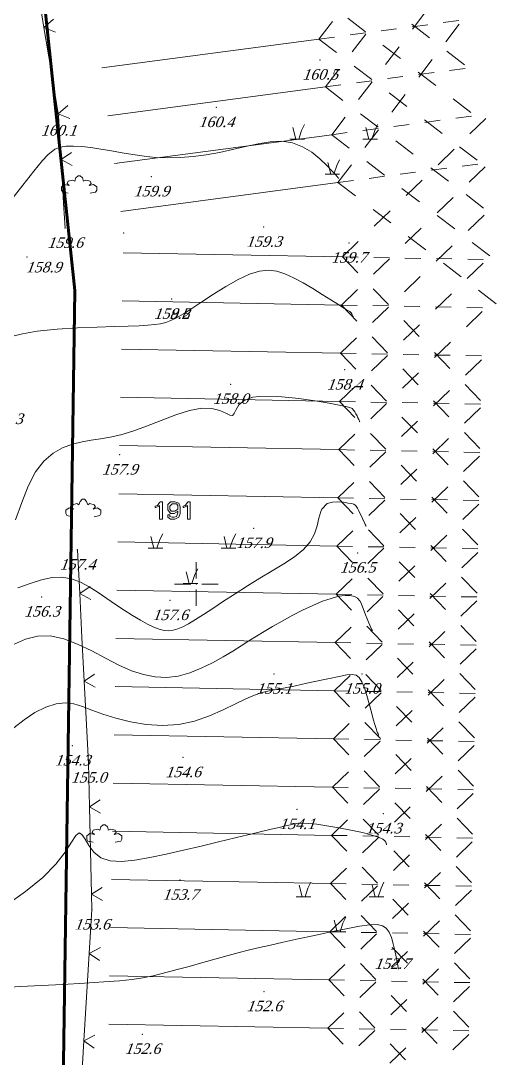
# Model space of a CAD drawing. Header units: millimetres. Extents: x 566284 to 574062, y 4517236 to 4521877.
# Drawn here: x 573767.5 to 573821.7, y 4518200.8 to 4518319.1 of the extents above; entities that cross this region are included whole.
import ezdxf

# ---------------------------------------------------------------- set-up
doc = ezdxf.new("R2010")
doc.units = ezdxf.units.MM
doc.layers.add('ADAKENARI', color=7, linetype='Continuous')
doc.layers.add('SINIR1000', color=7, linetype='Continuous')
for name, color, linetype, lineweight in [('CiT', 18, 'Continuous', 0), ('EGRI_10M', 1, 'Continuous', 0), ('EGRI_1M', 18, 'Continuous', 0), ('EGRI_2M', 18, 'Continuous', 0), ('EGRI_5M', 1, 'Continuous', 0), ('EKNOK', 1, 'Continuous', 0), ('GRID', 18, 'Continuous', 0), ('KAD_HATTAM', 1, 'Continuous', 0), ('KAD_NOKTA', 1, 'Continuous', 0), ('NKOT', 1, 'Continuous', 0), ('NOKTA', 18, 'Continuous', 0), ('SEMBOL', 18, 'Continuous', 0)]:
    doc.layers.add(name, color=color, linetype=linetype, lineweight=lineweight)
doc.styles.get("Standard").update_dxf_attribs({"font": 'TimesNewRoman.ttf'})

# ---------------------------------------------------------------- blocks, each defined once
blk = doc.blocks.new('47')
at = {"layer": 'SEMBOL', "lineweight": 0}
for p, q in [((-4.33, 0.67), (-4.67, 2)), ((-4, 0.67), (-3.67, 1.67)), ((-3.67, 1.67), (-3.33, 2.33)), ((4, 0.67), (3.67, 2)), ((4.33, 0.67), (4.67, 1.67)), ((4.67, 1.67), (5, 2.33)), ((-5, 0.67), (-3.33, 0.67)), ((3.33, 0.67), (5, 0.67)), ((-0.33, -3.33), (-0.67, -2)), ((0, -3.33), (0.33, -2.33)), ((0.33, -2.33), (0.67, -1.67)), ((-1, -3.33), (0.67, -3.33))]:
    blk.add_line(p, q, dxfattribs=at)
blk = doc.blocks.new('56')
at = {"layer": 'SEMBOL', "lineweight": 0}
for p, q in [((-0.5, 0.875), (-0.375, 1.25)), ((-0.375, 1.25), (-0.125, 1.5)), ((-0.125, 1.5), (0.125, 1.5)), ((0.125, 1.5), (0.375, 1.25)), ((0.375, 1.25), (0.5, 0.875)), ((-2, 0.25), (-1.625, 0.5)), ((-2, -0.125), (-2, 0.25)), ((-1.625, 0.5), (-1.125, 0.375)), ((-1.375, 0.625), (-1.25, 0.875)), ((-1.125, 0.375), (-1.375, 0.625)), ((-1.25, 0.875), (-0.75, 1)), ((-0.75, 1), (-0.5, 0.875)), ((0.5, 0.875), (0.75, 1)), ((0.75, 1), (1.25, 0.875)), ((1.375, 0.625), (1.125, 0.375)), ((1.125, 0.375), (1.625, 0.5)), ((1.25, 0.875), (1.375, 0.625)), ((1.625, 0.5), (2, 0.25)), ((2, 0.25), (2, -0.125)), ((-1.875, -0.375), (-2, -0.125)), ((-1.25, -0.5), (-1.875, -0.375)), ((1.875, -0.375), (1.25, -0.5)), ((2, -0.125), (1.875, -0.375))]:
    blk.add_line(p, q, dxfattribs=at)
blk = doc.blocks.new('240')
at = {"layer": 'GRID', "lineweight": 0}
for p, q in [((0, 2.5), (0, 0.625)), ((-2.5, 0), (-0.625, 0)), ((0.625, 0), (2.5, 0)), ((0, -0.625), (0, -2.5))]:
    blk.add_line(p, q, dxfattribs=at)
blk.add_point((0, 0), dxfattribs=at)

msp = doc.modelspace()

# ---------------------------------------------------------------- linework, layer by layer
at = {"layer": 'ADAKENARI', "lineweight": 100}
for p, q in [((573773.7, 4518288.35), (573767.6, 4518346.04, 76.58)), ((573772.2, 4518186.41), (573773.7, 4518288.35))]:
    msp.add_line(p, q, dxfattribs=at)
at = {"layer": 'CiT', "lineweight": 0}
for p, q in [((573769.34, 4518323.3), (573770.16, 4518318.36)), ((573770.16, 4518318.36), (573771.24, 4518319.3)), ((573771.49, 4518317.82), (573770.16, 4518318.36)), ((573770.16, 4518318.36), (573770.98, 4518313.43)), ((573770.98, 4518313.43), (573771.8, 4518308.5)), ((573771.8, 4518308.5), (573772.88, 4518309.44)), ((573773.12, 4518307.96), (573771.8, 4518308.5)), ((573771.8, 4518308.5), (573771.83, 4518308.29)), ((573771.83, 4518308.29), (573772.12, 4518303.29)), ((573772.12, 4518303.29), (573773.29, 4518304.11)), ((573773.38, 4518302.62), (573772.12, 4518303.29)), ((573772.12, 4518303.29), (573772.41, 4518298.3)), ((573772.41, 4518298.3), (573772.58, 4518295.47)), ((573773.98, 4518258.78), (573774.24, 4518253.78)), ((573774.24, 4518253.78), (573775.42, 4518254.59)), ((573775.5, 4518253.1), (573774.24, 4518253.78)), ((573774.24, 4518253.78), (573774.5, 4518248.79)), ((573774.5, 4518248.79), (573774.76, 4518243.8)), ((573774.76, 4518243.8), (573775.94, 4518244.61)), ((573776.02, 4518243.11), (573774.76, 4518243.8)), ((573774.76, 4518243.8), (573775.02, 4518238.8)), ((573775.02, 4518238.8), (573775.25, 4518234.47)), ((573775.25, 4518234.47), (573775.37, 4518229.47)), ((573775.37, 4518229.47), (573776.57, 4518230.25)), ((573776.6, 4518228.75), (573775.37, 4518229.47)), ((573775.37, 4518229.47), (573775.48, 4518224.48)), ((573775.48, 4518224.48), (573775.6, 4518219.48)), ((573775.6, 4518219.48), (573776.8, 4518220.26)), ((573776.84, 4518218.76), (573775.6, 4518219.48)), ((573775.6, 4518219.48), (573775.64, 4518217.73)), ((573775.64, 4518217.73), (573775.34, 4518212.74)), ((573775.34, 4518212.74), (573775.03, 4518207.75)), ((573775.34, 4518212.74), (573776.6, 4518213.41)), ((573776.51, 4518211.92), (573775.34, 4518212.74)), ((573775.03, 4518207.75), (573774.72, 4518202.76)), ((573774.72, 4518202.76), (573775.98, 4518203.43)), ((573774.72, 4518202.76), (573774.42, 4518197.77)), ((573775.89, 4518201.94), (573774.72, 4518202.76))]:
    msp.add_line(p, q, dxfattribs=at)
for p in [(573771.83, 4518308.29, 160.14), (573771.83, 4518308.29, 160.14), (573772.58, 4518295.47, 159.56), (573773.98, 4518258.78, 157.4), (573775.25, 4518234.47, 154.99), (573775.25, 4518234.47, 154.99), (573775.64, 4518217.73, 153.61), (573775.64, 4518217.73, 153.61)]:
    msp.add_point(p, dxfattribs=at)
at = {"layer": 'EGRI_10M', "lineweight": 0, "elevation": 160}
msp.add_lwpolyline([(573766.24, 4518298.42), (573767.74, 4518300.36), (573769.02, 4518301.98), (573770, 4518303.18), (573770.61, 4518303.81), (573771.41, 4518304.47), (573772.02, 4518304.72), (573772.69, 4518304.82), (573773.52, 4518304.83), (573774.47, 4518304.77), (573775.53, 4518304.65), (573776.67, 4518304.49), (573777.86, 4518304.29), (573779.07, 4518304.07), (573780.3, 4518303.85), (573781.58, 4518303.66), (573782.9, 4518303.53), (573784.27, 4518303.47), (573785.7, 4518303.51), (573787.17, 4518303.64), (573788.67, 4518303.84), (573790.18, 4518304.11), (573791.68, 4518304.43), (573793.15, 4518304.78), (573794.58, 4518305.09), (573795.96, 4518305.32), (573797.28, 4518305.37), (573798.52, 4518305.2), (573799.67, 4518304.76), (573800.71, 4518304.12), (573801.62, 4518303.38), (573802.38, 4518302.66), (573802.96, 4518302.04), (573803.36, 4518301.61), (573803.6, 4518301.35), (573803.73, 4518301.22), (573803.77, 4518301.17), (573803.78, 4518301.16)], dxfattribs=at)
at = {"layer": 'EGRI_1M', "lineweight": 0}
for points, elevation in [([(573805.45, 4518285.31), (573805.45, 4518285.31), (573805.45, 4518285.32), (573805.44, 4518285.34), (573805.43, 4518285.37), (573805.4, 4518285.42), (573805.37, 4518285.5), (573805.32, 4518285.59), (573805.27, 4518285.69), (573805.2, 4518285.79), (573805.13, 4518285.88), (573805.04, 4518285.95), (573804.9, 4518286.04), (573804.65, 4518286.19), (573804.26, 4518286.43), (573803.68, 4518286.79), (573802.88, 4518287.3), (573801.9, 4518287.91), (573800.83, 4518288.57), (573799.72, 4518289.22), (573798.64, 4518289.8), (573797.65, 4518290.26), (573796.71, 4518290.55), (573795.76, 4518290.67), (573794.74, 4518290.56), (573793.6, 4518290.21), (573792.31, 4518289.61), (573790.92, 4518288.82), (573789.52, 4518287.94), (573788.19, 4518287.07), (573787.02, 4518286.3), (573786.07, 4518285.69), (573785.3, 4518285.25), (573784.65, 4518284.93), (573784.06, 4518284.72), (573783.46, 4518284.57), (573782.81, 4518284.47), (573782.01, 4518284.39), (573781.02, 4518284.34), (573779.77, 4518284.3), (573778.17, 4518284.25), (573776.22, 4518284.19), (573774, 4518284.1), (573771.68, 4518283.94), (573769.4, 4518283.7), (573767.71, 4518283.43), (573765.51, 4518282.89)], 159), ([(573767.2, 4518254.43), (573768.6, 4518254.95), (573769.89, 4518255.36), (573771.09, 4518255.62), (573772.21, 4518255.66), (573773.29, 4518255.47), (573774.33, 4518255.08), (573775.34, 4518254.55), (573776.33, 4518253.91), (573777.33, 4518253.23), (573778.33, 4518252.54), (573779.32, 4518251.89), (573780.27, 4518251.28), (573781.16, 4518250.74), (573781.97, 4518250.29), (573782.68, 4518249.95), (573783.3, 4518249.71), (573783.87, 4518249.58), (573784.4, 4518249.55), (573784.91, 4518249.6), (573785.44, 4518249.75), (573786.02, 4518250), (573786.67, 4518250.35), (573787.44, 4518250.81), (573788.35, 4518251.4), (573789.43, 4518252.1), (573790.66, 4518252.91), (573791.99, 4518253.77), (573793.38, 4518254.66), (573794.8, 4518255.53), (573796.2, 4518256.36), (573797.53, 4518257.17), (573798.74, 4518257.98), (573799.76, 4518258.81), (573800.53, 4518259.68), (573801.03, 4518260.6), (573801.33, 4518261.52), (573801.53, 4518262.39), (573801.73, 4518263.14), (573801.86, 4518263.4), (573802.48, 4518264.06), (573803.07, 4518264.22), (573803.7, 4518264.25), (573804.32, 4518264.2), (573804.85, 4518264.11), (573805.23, 4518264.05), (573805.49, 4518263.98), (573805.66, 4518263.88), (573805.79, 4518263.75), (573805.92, 4518263.54), (573806.07, 4518263.24), (573806.24, 4518262.89), (573806.42, 4518262.52), (573806.58, 4518262.17), (573806.71, 4518261.88), (573806.8, 4518261.68), (573806.86, 4518261.55), (573806.89, 4518261.49), (573806.9, 4518261.47), (573806.9, 4518261.47)], 157), ([(573810.61, 4518210.93), (573810.61, 4518210.94), (573810.6, 4518210.98), (573810.57, 4518211.11), (573810.53, 4518211.36), (573810.45, 4518211.77), (573810.35, 4518212.36), (573810.2, 4518213.07), (573810.01, 4518213.84), (573809.79, 4518214.56), (573809.53, 4518215.18), (573809.21, 4518215.63), (573808.79, 4518215.9), (573808.18, 4518216.02), (573807.33, 4518215.99), (573806.17, 4518215.83), (573804.65, 4518215.56), (573802.89, 4518215.2), (573801.01, 4518214.8), (573799.15, 4518214.4), (573797.45, 4518214.02), (573796, 4518213.69), (573794.74, 4518213.4), (573793.59, 4518213.13), (573792.44, 4518212.84), (573791.19, 4518212.51), (573789.79, 4518212.12), (573788.28, 4518211.7), (573786.73, 4518211.26), (573785.22, 4518210.85), (573785.09, 4518210.82), (573782.61, 4518210.2), (573781.45, 4518209.97), (573780.22, 4518209.78), (573778.77, 4518209.63), (573776.99, 4518209.48), (573774.78, 4518209.34), (573772.32, 4518209.2), (573769.83, 4518209.07), (573767.52, 4518208.95), (573765.62, 4518208.85)], 153)]:
    msp.add_lwpolyline(points, dxfattribs=dict(at, elevation=elevation))
at = {"layer": 'EGRI_2M', "lineweight": 0}
for points, elevation in [([(573766.91, 4518262.21), (573767.63, 4518264.17), (573768.38, 4518266.04), (573769.21, 4518267.66), (573770.16, 4518268.9), (573771.2, 4518269.8), (573772.3, 4518270.42), (573773.41, 4518270.82), (573774.51, 4518271.09), (573775.56, 4518271.27), (573776.62, 4518271.44), (573777.73, 4518271.63), (573778.94, 4518271.9), (573780.31, 4518272.31), (573781.86, 4518272.88), (573783.52, 4518273.53), (573785.19, 4518274.16), (573786.78, 4518274.66), (573788.18, 4518274.93), (573789.33, 4518274.9), (573790.22, 4518274.67), (573790.89, 4518274.37), (573791.37, 4518274.14), (573791.68, 4518274.09), (573791.87, 4518274.33), (573792.07, 4518274.78), (573792.39, 4518275.32), (573792.99, 4518275.82), (573793.99, 4518276.18), (573794.8, 4518276.25), (573797.3, 4518276.22), (573799.24, 4518276.02), (573801.11, 4518275.75), (573802.69, 4518275.49), (573803.84, 4518275.29), (573804.59, 4518275.14), (573805.04, 4518275.01), (573805.3, 4518274.88), (573805.46, 4518274.72), (573805.61, 4518274.52), (573805.74, 4518274.29), (573805.87, 4518274.05), (573805.97, 4518273.83), (573806.06, 4518273.65), (573806.12, 4518273.52), (573806.15, 4518273.44), (573806.17, 4518273.41), (573806.18, 4518273.39), (573806.18, 4518273.39)], 158), ([(573766.7, 4518247.98), (573768.05, 4518248.58), (573769.43, 4518248.94), (573770.88, 4518248.97), (573772.42, 4518248.64), (573774.01, 4518248.03), (573775.61, 4518247.25), (573777.2, 4518246.41), (573778.72, 4518245.62), (573780.16, 4518244.99), (573781.53, 4518244.54), (573782.86, 4518244.28), (573784.16, 4518244.22), (573785.46, 4518244.37), (573786.79, 4518244.73), (573788.1, 4518245.26), (573789.38, 4518245.89), (573790.59, 4518246.57), (573791.69, 4518247.23), (573792.66, 4518247.84), (573793.54, 4518248.4), (573794.4, 4518248.93), (573795.28, 4518249.47), (573796.24, 4518250.04), (573797.32, 4518250.65), (573798.48, 4518251.27), (573799.67, 4518251.88), (573800.84, 4518252.44), (573801.94, 4518252.9), (573802.92, 4518253.24), (573803.77, 4518253.47), (573804.5, 4518253.58), (573805.09, 4518253.57), (573805.57, 4518253.46), (573805.92, 4518253.25), (573806.18, 4518252.96), (573806.37, 4518252.61), (573806.39, 4518252.56), (573806.67, 4518251.78), (573806.84, 4518251.35), (573807.01, 4518250.92), (573807.18, 4518250.53), (573807.33, 4518250.19), (573807.45, 4518249.92), (573807.53, 4518249.74), (573807.58, 4518249.62), (573807.61, 4518249.57), (573807.62, 4518249.55), (573807.62, 4518249.54)], 156), ([(573809.23, 4518225.13), (573809.23, 4518225.13), (573809.23, 4518225.14), (573809.22, 4518225.16), (573809.22, 4518225.21), (573809.2, 4518225.3), (573809.17, 4518225.42), (573809.06, 4518225.57), (573808.8, 4518225.77), (573808.32, 4518225.99), (573807.56, 4518226.24), (573806.48, 4518226.52), (573805.18, 4518226.8), (573803.78, 4518227.07), (573802.43, 4518227.3), (573801.27, 4518227.47), (573800.38, 4518227.57), (573799.72, 4518227.6), (573799.21, 4518227.58), (573798.75, 4518227.52), (573798.28, 4518227.41), (573797.7, 4518227.28), (573796.99, 4518227.12), (573796.09, 4518226.91), (573794.97, 4518226.64), (573793.59, 4518226.31), (573792.91, 4518226.15), (573790.08, 4518225.46), (573788.1, 4518224.99), (573786.07, 4518224.51), (573784.09, 4518224.06), (573782.24, 4518223.67), (573780.54, 4518223.38), (573779.02, 4518223.24), (573777.73, 4518223.31), (573776.67, 4518223.65), (573775.87, 4518224.27), (573775.29, 4518225.04), (573774.85, 4518225.77), (573774.5, 4518226.32), (573774.17, 4518226.49), (573773.8, 4518226.18), (573773.3, 4518225.42), (573772.57, 4518224.3), (573771.51, 4518222.93), (573770.03, 4518221.4), (573768.08, 4518219.79), (573765.83, 4518218.2)], 154)]:
    msp.add_lwpolyline(points, dxfattribs=dict(at, elevation=elevation))
at = {"layer": 'EGRI_5M', "lineweight": 0, "elevation": 155}
for points in [[(573808.34, 4518237.62), (573808.34, 4518237.62), (573808.34, 4518237.63), (573808.33, 4518237.65), (573808.31, 4518237.7), (573808.27, 4518237.78), (573808.22, 4518237.9), (573808.14, 4518238.1), (573808.04, 4518238.4), (573807.9, 4518238.85), (573807.73, 4518239.47), (573807.51, 4518240.27), (573807.27, 4518241.2), (573807, 4518242.14), (573806.71, 4518243.02), (573806.42, 4518243.73), (573806.12, 4518244.22), (573805.77, 4518244.48), (573805.31, 4518244.56), (573804.69, 4518244.5), (573803.84, 4518244.34), (573802.75, 4518244.11), (573801.99, 4518243.94), (573800.15, 4518243.55), (573798.84, 4518243.27), (573797.66, 4518243.04), (573796.68, 4518242.86), (573795.84, 4518242.7), (573795.04, 4518242.5), (573794.19, 4518242.21), (573793.2, 4518241.78), (573792, 4518241.19), (573790.61, 4518240.51), (573789.04, 4518239.83), (573787.34, 4518239.24), (573785.55, 4518238.86), (573783.69, 4518238.74), (573781.83, 4518238.86), (573780.04, 4518239.15), (573778.37, 4518239.56), (573776.89, 4518240.03), (573775.64, 4518240.5), (573774.56, 4518240.91), (573773.57, 4518241.21), (573772.6, 4518241.33), (573771.55, 4518241.21), (573770.38, 4518240.83), (573769.14, 4518240.2), (573767.9, 4518239.39), (573766.74, 4518238.46)], [(573775.28, 4518234.44), (573775.29, 4518234.44), (573775.3, 4518234.44), (573775.31, 4518234.44), (573775.32, 4518234.45), (573775.32, 4518234.45), (573775.33, 4518234.45), (573775.33, 4518234.46), (573775.33, 4518234.46), (573775.32, 4518234.46), (573775.32, 4518234.47), (573775.31, 4518234.47), (573775.29, 4518234.47), (573775.28, 4518234.47), (573775.27, 4518234.47), (573775.26, 4518234.47), (573775.26, 4518234.46), (573775.25, 4518234.46), (573775.25, 4518234.45), (573775.25, 4518234.44), (573775.25, 4518234.44), (573775.25, 4518234.43), (573775.26, 4518234.43), (573775.26, 4518234.43), (573775.26, 4518234.43), (573775.26, 4518234.43), (573775.26, 4518234.43), (573775.27, 4518234.43), (573775.27, 4518234.43), (573775.28, 4518234.43), (573775.28, 4518234.44)]]:
    msp.add_lwpolyline(points, dxfattribs=at)
at = {"layer": 'EKNOK', "lineweight": 0}
for p in [(573801.65, 4518314.66, 160.53), (573789.81, 4518309.24, 160.4), (573782.42, 4518301.34, 159.89), (573795.24, 4518295.59, 159.3), (573804.94, 4518293.78, 159.71), (573784.72, 4518287.37, 158.82), (573784.72, 4518287.37, 159.23), (573804.45, 4518279.31, 158.37), (573791.46, 4518277.67, 158.03), (573778.8, 4518269.61, 157.85), (573794.09, 4518261.23, 157.93), (573805.93, 4518258.43, 156.5), (573784.55, 4518253.01, 157.65), (573796.39, 4518244.62, 155.12), (573806.42, 4518244.62, 154.98), (573786.03, 4518235.09, 154.56), (573799.02, 4518229.17, 154.12), (573808.89, 4518228.68, 154.25), (573785.7, 4518221.11, 153.74), (573809.87, 4518213.22, 152.73), (573795.27, 4518208.39, 152.61), (573781.39, 4518203.52, 152.55)]:
    msp.add_point(p, dxfattribs=at)
at = {"layer": 'KAD_HATTAM', "lineweight": 0}
for p, q in [((573770.27, 4518320.77), (573770.48, 4518318.79)), ((573770.59, 4518317.79), (573770.8, 4518315.8)), ((573770.9, 4518314.81), (573771.11, 4518312.82)), ((573771.22, 4518311.82), (573771.43, 4518309.84)), ((573771.53, 4518308.84), (573771.74, 4518306.85)), ((573771.85, 4518305.86), (573772.06, 4518303.87)), ((573772.16, 4518302.87), (573772.37, 4518300.89)), ((573772.48, 4518299.89), (573772.69, 4518297.9)), ((573772.79, 4518296.91), (573773, 4518294.92)), ((573773.11, 4518293.92), (573773.32, 4518291.93)), ((573773.42, 4518290.94), (573773.63, 4518288.95)), ((573773.7, 4518288.35), (573773.67, 4518286.35)), ((573773.65, 4518285.35), (573773.62, 4518283.35)), ((573773.61, 4518282.35), (573773.58, 4518280.35)), ((573773.57, 4518279.35), (573773.54, 4518277.35)), ((573773.52, 4518276.35), (573773.49, 4518274.35)), ((573773.48, 4518273.35), (573773.45, 4518271.35)), ((573773.43, 4518270.35), (573773.4, 4518268.35)), ((573773.39, 4518267.35), (573773.36, 4518265.35)), ((573773.35, 4518264.35), (573773.32, 4518262.35)), ((573782.86, 4518263.76), (573783.11, 4518263.84)), ((573782.86, 4518263.59), (573782.86, 4518263.76)), ((573783.28, 4518263.76), (573782.94, 4518263.59)), ((573783.11, 4518263.84), (573783.36, 4518264.18)), ((573783.36, 4518263.84), (573783.28, 4518263.76)), ((573783.36, 4518264.18), (573783.44, 4518264.26)), ((573783.36, 4518262.26), (573783.36, 4518263.84)), ((573783.44, 4518264.26), (573783.69, 4518264.26)), ((573783.69, 4518264.26), (573783.69, 4518262.26)), ((573784.28, 4518263.93), (573784.61, 4518264.26)), ((573784.28, 4518263.59), (573784.28, 4518263.93)), ((573784.78, 4518264.01), (573784.53, 4518263.76)), ((573784.53, 4518263.76), (573784.53, 4518263.59)), ((573784.61, 4518264.26), (573784.94, 4518264.26)), ((573784.94, 4518264.01), (573784.78, 4518264.01)), ((573784.94, 4518264.26), (573785.11, 4518264.26)), ((573785.28, 4518264.01), (573784.94, 4518264.01)), ((573785.11, 4518264.26), (573785.53, 4518264.09)), ((573785.44, 4518263.84), (573785.28, 4518264.01)), ((573785.44, 4518263.59), (573785.44, 4518263.84)), ((573785.53, 4518264.09), (573785.69, 4518263.68)), ((573785.69, 4518263.68), (573785.69, 4518263.34)), ((573786.03, 4518263.76), (573786.28, 4518263.84)), ((573786.03, 4518263.59), (573786.03, 4518263.76)), ((573786.44, 4518263.76), (573786.11, 4518263.59)), ((573786.28, 4518263.84), (573786.53, 4518264.18)), ((573786.53, 4518263.84), (573786.44, 4518263.76)), ((573786.53, 4518264.18), (573786.61, 4518264.26)), ((573786.53, 4518262.26), (573786.53, 4518263.84)), ((573786.61, 4518264.26), (573786.86, 4518264.26)), ((573786.86, 4518264.26), (573786.86, 4518262.26)), ((573782.94, 4518263.59), (573782.86, 4518263.59)), ((573784.28, 4518263.34), (573784.28, 4518263.59)), ((573784.61, 4518262.93), (573784.28, 4518263.34)), ((573784.28, 4518262.76), (573784.53, 4518262.76)), ((573784.28, 4518262.51), (573784.28, 4518262.76)), ((573784.28, 4518262.76), (573784.28, 4518262.76)), ((573784.61, 4518262.26), (573784.28, 4518262.51)), ((573784.53, 4518263.59), (573784.53, 4518263.43)), ((573784.53, 4518263.43), (573784.69, 4518263.18)), ((573784.53, 4518262.76), (573784.53, 4518262.59)), ((573784.53, 4518262.59), (573784.78, 4518262.51)), ((573784.86, 4518262.93), (573784.61, 4518262.93)), ((573784.69, 4518263.18), (573784.94, 4518263.18)), ((573784.78, 4518262.51), (573784.86, 4518262.51)), ((573785.03, 4518262.93), (573784.86, 4518262.93)), ((573784.86, 4518262.51), (573785.03, 4518262.51)), ((573784.94, 4518263.18), (573785.11, 4518263.18)), ((573785.36, 4518263.09), (573785.03, 4518262.93)), ((573785.03, 4518262.51), (573785.28, 4518262.59)), ((573785.11, 4518263.18), (573785.44, 4518263.43)), ((573785.53, 4518262.51), (573785.11, 4518262.26)), ((573785.28, 4518262.59), (573785.36, 4518262.76)), ((573785.44, 4518263.18), (573785.36, 4518263.09)), ((573785.36, 4518262.76), (573785.44, 4518263.01)), ((573785.44, 4518263.43), (573785.44, 4518263.59)), ((573785.44, 4518263.59), (573785.44, 4518263.59)), ((573785.44, 4518263.09), (573785.44, 4518263.18)), ((573785.44, 4518263.18), (573785.44, 4518263.18)), ((573785.44, 4518263.01), (573785.44, 4518263.09)), ((573785.69, 4518262.93), (573785.53, 4518262.51)), ((573785.69, 4518263.34), (573785.69, 4518262.93)), ((573786.11, 4518263.59), (573786.03, 4518263.59)), ((573773.3, 4518261.35), (573773.27, 4518259.35)), ((573783.69, 4518262.26), (573783.36, 4518262.26)), ((573784.86, 4518262.26), (573784.61, 4518262.26)), ((573785.11, 4518262.26), (573784.86, 4518262.26)), ((573786.86, 4518262.26), (573786.53, 4518262.26)), ((573773.26, 4518258.35), (573773.23, 4518256.35)), ((573773.21, 4518255.35), (573773.18, 4518253.35)), ((573773.17, 4518252.35), (573773.14, 4518250.35)), ((573773.13, 4518249.35), (573773.1, 4518247.35)), ((573773.08, 4518246.35), (573773.05, 4518244.35)), ((573773.04, 4518243.35), (573773.01, 4518241.35)), ((573772.99, 4518240.35), (573772.96, 4518238.35)), ((573772.95, 4518237.35), (573772.92, 4518235.35)), ((573772.91, 4518234.35), (573772.88, 4518232.35)), ((573772.86, 4518231.35), (573772.83, 4518229.35)), ((573772.82, 4518228.35), (573772.79, 4518226.35)), ((573772.77, 4518225.35), (573772.74, 4518223.35)), ((573772.73, 4518222.35), (573772.7, 4518220.35)), ((573772.69, 4518219.35), (573772.66, 4518217.35)), ((573772.64, 4518216.36), (573772.61, 4518214.36)), ((573772.6, 4518213.36), (573772.57, 4518211.36)), ((573772.55, 4518210.36), (573772.52, 4518208.36)), ((573772.51, 4518207.36), (573772.48, 4518205.36)), ((573772.47, 4518204.36), (573772.44, 4518202.36)), ((573772.42, 4518201.36), (573772.39, 4518199.36))]:
    msp.add_line(p, q, dxfattribs=at)
at = {"layer": 'KAD_NOKTA', "lineweight": 0}
msp.add_point((573773.7, 4518288.35), dxfattribs=at)
at = {"layer": 'NOKTA', "lineweight": 0}
for p in [(573771.83, 4518308.29, 160.14), (573772.57, 4518295.47, 159.56), (573768.23, 4518292.18, 158.85), (573773.99, 4518258.77, 157.41), (573769.92, 4518253.41, 156.34), (573773.41, 4518236.43, 154.27), (573775.25, 4518234.47, 155), (573775.64, 4518217.72, 153.62)]:
    msp.add_point(p, dxfattribs=at)
at = {"layer": 'SINIR1000', "lineweight": 0}
for p, q in [((573804.82, 4518319.41), (573806.83, 4518317.87)), ((573812.19, 4518318.15), (573813.73, 4518320.16)), ((573801.53, 4518317.03), (573803.07, 4518319.03)), ((573808.61, 4518317.97), (573810.38, 4518318.2)), ((573812.12, 4518318.72), (573814.12, 4518317.18)), ((573812.16, 4518318.44), (573813.93, 4518318.67)), ((573815.7, 4518318.91), (573817.47, 4518319.14)), ((573815.99, 4518316.71), (573817.52, 4518318.72)), ((573801.53, 4518317.03), (573776.75, 4518313.74)), ((573801.53, 4518317.03), (573803.3, 4518317.26)), ((573801.53, 4518317.03), (573803.54, 4518315.49)), ((573805.07, 4518317.5), (573806.84, 4518317.73)), ((573805.33, 4518315.59), (573806.86, 4518317.59)), ((573808.83, 4518316.34), (573810.84, 4518314.8)), ((573809.12, 4518314.14), (573810.66, 4518316.15)), ((573812.92, 4518312.7), (573814.45, 4518314.71)), ((573816.13, 4518315.65), (573818.13, 4518314.11)), ((573802.26, 4518311.58), (573803.79, 4518313.58)), ((573805.54, 4518313.96), (573807.55, 4518312.42)), ((573816.42, 4518313.45), (573818.19, 4518313.69)), ((573805.8, 4518312.05), (573807.57, 4518312.28)), ((573806.05, 4518310.13), (573807.59, 4518312.14)), ((573809.34, 4518312.52), (573811.11, 4518312.75)), ((573812.84, 4518313.27), (573814.85, 4518311.73)), ((573812.88, 4518312.98), (573814.65, 4518313.22)), ((573802.26, 4518311.58), (573777.47, 4518308.29)), ((573802.26, 4518311.58), (573804.03, 4518311.81)), ((573802.26, 4518311.58), (573804.26, 4518310.04)), ((573809.55, 4518310.89), (573811.56, 4518309.35)), ((573809.85, 4518308.69), (573811.38, 4518310.7)), ((573816.85, 4518310.2), (573818.86, 4518308.66)), ((573802.98, 4518306.12), (573804.52, 4518308.13)), ((573806.27, 4518308.5), (573808.27, 4518306.97)), ((573813.56, 4518307.82), (573815.57, 4518306.28)), ((573813.6, 4518307.53), (573815.37, 4518307.77)), ((573817.14, 4518308), (573818.91, 4518308.24)), ((573818.75, 4518306.21), (573820.57, 4518307.96)), ((573802.98, 4518306.12), (573804.75, 4518306.36)), ((573806.52, 4518306.59), (573808.29, 4518306.83)), ((573806.77, 4518304.68), (573808.31, 4518306.69)), ((573810.06, 4518307.06), (573811.83, 4518307.3)), ((573802.98, 4518306.12), (573778.2, 4518302.84)), ((573802.98, 4518306.12), (573804.99, 4518304.59)), ((573810.28, 4518305.43), (573812.28, 4518303.9)), ((573815.12, 4518302.7), (573816.94, 4518304.46)), ((573817.57, 4518304.74), (573819.58, 4518303.21)), ((573803.7, 4518300.67), (573805.24, 4518302.68)), ((573806.99, 4518303.05), (573809, 4518301.52)), ((573817.87, 4518302.55), (573819.64, 4518302.78)), ((573810.78, 4518301.61), (573812.55, 4518301.85)), ((573814.29, 4518302.36), (573816.29, 4518300.83)), ((573814.32, 4518302.08), (573816.1, 4518302.32)), ((573818.65, 4518300.71), (573820.47, 4518302.46)), ((573803.7, 4518300.67), (573778.92, 4518297.38)), ((573803.7, 4518300.67), (573805.47, 4518300.91)), ((573803.7, 4518300.67), (573805.71, 4518299.14)), ((573807.24, 4518301.14), (573809.01, 4518301.38)), ((573811.48, 4518299.2), (573813.3, 4518300.95)), ((573811, 4518299.98), (573813.01, 4518298.45)), ((573818.3, 4518299.29), (573820.3, 4518297.76)), ((573815.01, 4518297.2), (573816.83, 4518298.96)), ((573807.71, 4518297.6), (573809.72, 4518296.07)), ((573807.84, 4518295.7), (573809.66, 4518297.45)), ((573815.01, 4518296.91), (573817.02, 4518295.38)), ((573818.55, 4518295.21), (573820.37, 4518296.96)), ((573811.38, 4518293.7), (573813.19, 4518295.45)), ((573811.72, 4518294.53), (573813.73, 4518292.99)), ((573804.2, 4518292.19), (573806.02, 4518293.94)), ((573814.91, 4518291.71), (573816.73, 4518293.46)), ((573819.02, 4518293.84), (573821.03, 4518292.31)), ((573804.2, 4518292.19), (573779.21, 4518292.66)), ((573804.2, 4518292.19), (573805.95, 4518290.37)), ((573804.2, 4518292.19), (573805.99, 4518292.16)), ((573807.77, 4518292.13), (573809.56, 4518292.09)), ((573811.34, 4518292.06), (573813.13, 4518292.02)), ((573807.74, 4518290.2), (573809.56, 4518291.95)), ((573814.92, 4518291.99), (573816.7, 4518291.96)), ((573815.73, 4518291.46), (573817.74, 4518289.92)), ((573818.44, 4518289.71), (573820.26, 4518291.46)), ((573818.49, 4518291.92), (573820.27, 4518291.89)), ((573811.27, 4518288.2), (573813.09, 4518289.95)), ((573807.71, 4518288.55), (573809.46, 4518286.74)), ((573804.1, 4518286.69), (573805.92, 4518288.45)), ((573814.81, 4518286.21), (573816.63, 4518287.96)), ((573819.74, 4518288.39), (573821.75, 4518286.85)), ((573804.1, 4518286.69), (573779.1, 4518287.16)), ((573804.1, 4518286.69), (573805.85, 4518284.87)), ((573804.1, 4518286.69), (573805.88, 4518286.66)), ((573807.63, 4518284.7), (573809.45, 4518286.45)), ((573807.67, 4518286.63), (573809.46, 4518286.59)), ((573811.24, 4518286.56), (573813.03, 4518286.53)), ((573814.81, 4518286.49), (573816.6, 4518286.46)), ((573818.38, 4518286.43), (573820.17, 4518286.39)), ((573811.21, 4518284.92), (573812.96, 4518283.1)), ((573818.34, 4518284.21), (573820.16, 4518285.96)), ((573811.17, 4518282.7), (573812.99, 4518284.45)), ((573804, 4518281.19), (573805.82, 4518282.95)), ((573807.6, 4518283.06), (573809.36, 4518281.24)), ((573804, 4518281.19), (573779, 4518281.66)), ((573814.7, 4518280.71), (573816.52, 4518282.46)), ((573804, 4518281.19), (573805.75, 4518279.38)), ((573804, 4518281.19), (573805.78, 4518281.16)), ((573807.53, 4518279.2), (573809.35, 4518280.95)), ((573807.57, 4518281.13), (573809.35, 4518281.09)), ((573811.14, 4518281.06), (573812.92, 4518281.03)), ((573814.71, 4518281.28), (573816.47, 4518279.46)), ((573814.71, 4518280.99), (573816.49, 4518280.96)), ((573818.24, 4518278.71), (573820.06, 4518280.46)), ((573818.28, 4518280.93), (573820.06, 4518280.89)), ((573811.11, 4518279.42), (573812.86, 4518277.6)), ((573811.07, 4518277.2), (573812.88, 4518278.96)), ((573803.89, 4518275.7), (573805.71, 4518277.45)), ((573807.5, 4518277.56), (573809.25, 4518275.74)), ((573814.6, 4518275.21), (573816.42, 4518276.96)), ((573818.22, 4518277.64), (573819.97, 4518275.82)), ((573803.89, 4518275.7), (573778.9, 4518276.17)), ((573803.89, 4518275.7), (573805.64, 4518273.88)), ((573803.89, 4518275.7), (573805.68, 4518275.66)), ((573807.43, 4518273.7), (573809.25, 4518275.45)), ((573807.46, 4518275.63), (573809.25, 4518275.59)), ((573811.03, 4518275.56), (573812.82, 4518275.53)), ((573814.61, 4518275.78), (573816.36, 4518273.96)), ((573814.61, 4518275.49), (573816.39, 4518275.46)), ((573818.13, 4518273.21), (573819.95, 4518274.97)), ((573818.18, 4518275.43), (573819.96, 4518275.39)), ((573810.96, 4518271.7), (573812.78, 4518273.46)), ((573811, 4518273.92), (573812.76, 4518272.1)), ((573803.79, 4518270.2), (573805.61, 4518271.95)), ((573807.4, 4518272.06), (573809.15, 4518270.24)), ((573818.11, 4518272.14), (573819.87, 4518270.32)), ((573814.5, 4518269.71), (573816.32, 4518271.46)), ((573803.79, 4518270.2), (573778.79, 4518270.67)), ((573803.79, 4518270.2), (573805.54, 4518268.38)), ((573803.79, 4518270.2), (573805.57, 4518270.16)), ((573807.32, 4518268.2), (573809.14, 4518269.95)), ((573807.36, 4518270.13), (573809.15, 4518270.1)), ((573810.93, 4518270.06), (573812.72, 4518270.03)), ((573814.5, 4518270), (573816.29, 4518269.96)), ((573814.51, 4518270.28), (573816.26, 4518268.46)), ((573818.07, 4518269.93), (573819.86, 4518269.89)), ((573810.9, 4518268.42), (573812.65, 4518266.6)), ((573818.03, 4518267.71), (573819.85, 4518269.47)), ((573810.86, 4518266.21), (573812.68, 4518267.96)), ((573803.69, 4518264.7), (573805.51, 4518266.45)), ((573807.29, 4518266.56), (573809.04, 4518264.74)), ((573818.01, 4518266.64), (573819.76, 4518264.82)), ((573803.69, 4518264.7), (573778.69, 4518265.17)), ((573814.39, 4518264.21), (573816.21, 4518265.96)), ((573803.69, 4518264.7), (573805.44, 4518262.88)), ((573803.69, 4518264.7), (573805.47, 4518264.66)), ((573807.22, 4518262.7), (573809.04, 4518264.45)), ((573807.26, 4518264.63), (573809.04, 4518264.6)), ((573810.83, 4518264.56), (573812.61, 4518264.53)), ((573814.4, 4518264.78), (573816.16, 4518262.96)), ((573814.4, 4518264.5), (573816.18, 4518264.46)), ((573817.93, 4518262.22), (573819.75, 4518263.97)), ((573817.97, 4518264.43), (573819.75, 4518264.4)), ((573810.76, 4518260.71), (573812.57, 4518262.46)), ((573810.8, 4518262.92), (573812.55, 4518261.1)), ((573803.58, 4518259.2), (573805.4, 4518260.95)), ((573807.19, 4518261.06), (573808.94, 4518259.24)), ((573814.29, 4518258.71), (573816.11, 4518260.46)), ((573817.91, 4518261.14), (573819.66, 4518259.33)), ((573803.58, 4518259.2), (573778.59, 4518259.67)), ((573803.58, 4518259.2), (573805.33, 4518257.38)), ((573803.58, 4518259.2), (573805.37, 4518259.17)), ((573807.12, 4518257.2), (573808.94, 4518258.96)), ((573807.15, 4518259.13), (573808.94, 4518259.1)), ((573810.72, 4518259.06), (573812.51, 4518259.03)), ((573814.3, 4518259.28), (573816.05, 4518257.46)), ((573814.3, 4518259), (573816.08, 4518258.96)), ((573817.87, 4518258.93), (573819.65, 4518258.9)), ((573817.82, 4518256.72), (573819.64, 4518258.47)), ((573810.65, 4518255.21), (573812.47, 4518256.96)), ((573810.69, 4518257.42), (573812.45, 4518255.6)), ((573803.48, 4518253.7), (573805.3, 4518255.45)), ((573807.09, 4518255.56), (573808.84, 4518253.74)), ((573817.8, 4518255.64), (573819.56, 4518253.83)), ((573803.48, 4518253.7), (573778.48, 4518254.17)), ((573814.19, 4518253.21), (573816.01, 4518254.96)), ((573803.48, 4518253.7), (573805.23, 4518251.88)), ((573803.48, 4518253.7), (573805.26, 4518253.67)), ((573807.01, 4518251.7), (573808.83, 4518253.46)), ((573807.05, 4518253.63), (573808.84, 4518253.6)), ((573810.62, 4518253.57), (573812.41, 4518253.53)), ((573814.19, 4518253.5), (573815.98, 4518253.46)), ((573814.2, 4518253.78), (573815.95, 4518251.96)), ((573817.72, 4518251.22), (573819.54, 4518252.97)), ((573817.76, 4518253.43), (573819.55, 4518253.4)), ((573810.59, 4518251.92), (573812.34, 4518250.1)), ((573810.55, 4518249.71), (573812.37, 4518251.46)), ((573803.38, 4518248.2), (573805.19, 4518249.95)), ((573806.98, 4518250.06), (573808.73, 4518248.24)), ((573814.08, 4518247.71), (573815.9, 4518249.47)), ((573817.7, 4518250.15), (573819.45, 4518248.33)), ((573803.38, 4518248.2), (573778.38, 4518248.67)), ((573814.09, 4518248.28), (573815.85, 4518246.47)), ((573803.38, 4518248.2), (573805.13, 4518246.38)), ((573803.38, 4518248.2), (573805.16, 4518248.17)), ((573806.91, 4518246.21), (573808.73, 4518247.96)), ((573806.95, 4518248.13), (573808.73, 4518248.1)), ((573810.52, 4518248.07), (573812.3, 4518248.03)), ((573814.09, 4518248), (573815.87, 4518247.97)), ((573817.62, 4518245.72), (573819.44, 4518247.47)), ((573817.66, 4518247.93), (573819.44, 4518247.9)), ((573810.45, 4518244.21), (573812.26, 4518245.96)), ((573810.49, 4518246.42), (573812.24, 4518244.6)), ((573803.27, 4518242.7), (573805.09, 4518244.45)), ((573806.88, 4518244.56), (573808.63, 4518242.74)), ((573813.98, 4518242.21), (573815.8, 4518243.97)), ((573817.6, 4518244.65), (573819.35, 4518242.83)), ((573803.27, 4518242.7), (573778.28, 4518243.17)), ((573803.27, 4518242.7), (573805.02, 4518240.88)), ((573803.27, 4518242.7), (573805.06, 4518242.67)), ((573806.81, 4518240.71), (573808.63, 4518242.46)), ((573806.84, 4518242.63), (573808.63, 4518242.6)), ((573810.41, 4518242.57), (573812.2, 4518242.53)), ((573813.99, 4518242.79), (573815.74, 4518240.97)), ((573813.99, 4518242.5), (573815.77, 4518242.47)), ((573817.56, 4518242.43), (573819.34, 4518242.4)), ((573817.51, 4518240.22), (573819.33, 4518241.97)), ((573810.34, 4518238.71), (573812.16, 4518240.46)), ((573810.38, 4518240.92), (573812.14, 4518239.11)), ((573803.17, 4518237.2), (573804.99, 4518238.95)), ((573806.78, 4518239.06), (573808.53, 4518237.24)), ((573817.49, 4518239.15), (573819.25, 4518237.33)), ((573803.17, 4518237.2), (573778.17, 4518237.67)), ((573813.88, 4518236.72), (573815.7, 4518238.47)), ((573803.17, 4518237.2), (573804.92, 4518235.38)), ((573803.17, 4518237.2), (573804.95, 4518237.17)), ((573806.7, 4518235.21), (573808.52, 4518236.96)), ((573806.74, 4518237.14), (573808.53, 4518237.1)), ((573810.31, 4518237.07), (573812.1, 4518237.03)), ((573813.88, 4518237), (573815.67, 4518236.97)), ((573813.89, 4518237.29), (573815.64, 4518235.47)), ((573817.41, 4518234.72), (573819.23, 4518236.47)), ((573817.45, 4518236.93), (573819.24, 4518236.9)), ((573810.28, 4518235.43), (573812.03, 4518233.61)), ((573810.24, 4518233.21), (573812.06, 4518234.96)), ((573803.07, 4518231.7), (573804.88, 4518233.46)), ((573806.67, 4518233.56), (573808.42, 4518231.75)), ((573813.77, 4518231.22), (573815.59, 4518232.97)), ((573817.39, 4518233.65), (573819.14, 4518231.83)), ((573803.07, 4518231.7), (573778.07, 4518232.17)), ((573803.07, 4518231.7), (573804.82, 4518229.88)), ((573803.07, 4518231.7), (573804.85, 4518231.67)), ((573813.78, 4518231.79), (573815.54, 4518229.97)), ((573806.6, 4518229.71), (573808.42, 4518231.46)), ((573806.64, 4518231.64), (573808.42, 4518231.6)), ((573810.21, 4518231.57), (573811.99, 4518231.54)), ((573813.78, 4518231.5), (573815.56, 4518231.47)), ((573817.31, 4518229.22), (573819.13, 4518230.97)), ((573817.35, 4518231.43), (573819.13, 4518231.4)), ((573810.14, 4518227.71), (573811.95, 4518229.46)), ((573810.18, 4518229.93), (573811.93, 4518228.11)), ((573817.29, 4518228.15), (573819.04, 4518226.33)), ((573802.96, 4518226.2), (573804.78, 4518227.96)), ((573806.57, 4518228.07), (573808.32, 4518226.25)), ((573813.67, 4518225.72), (573815.49, 4518227.47)), ((573802.96, 4518226.2), (573777.97, 4518226.67)), ((573802.96, 4518226.2), (573804.71, 4518224.39)), ((573802.96, 4518226.2), (573804.75, 4518226.17)), ((573806.5, 4518224.21), (573808.32, 4518225.96)), ((573806.53, 4518226.14), (573808.32, 4518226.1)), ((573810.1, 4518226.07), (573811.89, 4518226.04)), ((573813.67, 4518226), (573815.46, 4518225.97)), ((573813.68, 4518226.29), (573815.43, 4518224.47)), ((573817.25, 4518225.94), (573819.03, 4518225.9)), ((573817.2, 4518223.72), (573819.02, 4518225.47)), ((573810.03, 4518222.21), (573811.85, 4518223.97)), ((573810.07, 4518224.43), (573811.83, 4518222.61)), ((573802.86, 4518220.71), (573804.68, 4518222.46)), ((573806.47, 4518222.57), (573808.22, 4518220.75)), ((573817.18, 4518222.65), (573818.94, 4518220.83)), ((573802.86, 4518220.71), (573777.86, 4518221.18)), ((573813.57, 4518220.22), (573815.39, 4518221.97)), ((573802.86, 4518220.71), (573804.61, 4518218.89)), ((573802.86, 4518220.71), (573804.64, 4518220.67)), ((573806.39, 4518218.71), (573808.21, 4518220.46)), ((573806.43, 4518220.64), (573808.22, 4518220.6)), ((573810, 4518220.57), (573811.79, 4518220.54)), ((573813.57, 4518220.5), (573815.36, 4518220.47)), ((573813.58, 4518220.79), (573815.33, 4518218.97)), ((573817.1, 4518218.22), (573818.92, 4518219.97)), ((573817.14, 4518220.44), (573818.93, 4518220.4)), ((573809.97, 4518218.93), (573811.72, 4518217.11)), ((573809.93, 4518216.71), (573811.75, 4518218.47)), ((573802.76, 4518215.21), (573804.57, 4518216.96)), ((573806.36, 4518217.07), (573808.11, 4518215.25)), ((573813.46, 4518214.72), (573815.28, 4518216.47)), ((573817.08, 4518217.15), (573818.83, 4518215.33)), ((573802.76, 4518215.21), (573777.76, 4518215.68)), ((573802.76, 4518215.21), (573804.51, 4518213.39)), ((573802.76, 4518215.21), (573804.54, 4518215.17)), ((573806.33, 4518215.14), (573808.11, 4518215.11)), ((573813.47, 4518215.29), (573815.23, 4518213.47)), ((573806.29, 4518213.21), (573808.11, 4518214.96)), ((573809.9, 4518215.07), (573811.68, 4518215.04)), ((573813.47, 4518215), (573815.25, 4518214.97)), ((573817, 4518212.72), (573818.82, 4518214.48)), ((573817.04, 4518214.94), (573818.82, 4518214.9)), ((573809.82, 4518211.22), (573811.64, 4518212.97)), ((573809.87, 4518213.43), (573811.62, 4518211.61)), ((573806.26, 4518211.57), (573808.01, 4518209.75)), ((573816.98, 4518211.65), (573818.73, 4518209.83)), ((573802.65, 4518209.71), (573804.47, 4518211.46)), ((573813.36, 4518209.22), (573815.18, 4518210.97)), ((573802.65, 4518209.71), (573777.66, 4518210.18)), ((573802.65, 4518209.71), (573804.4, 4518207.89)), ((573802.65, 4518209.71), (573804.44, 4518209.67)), ((573806.19, 4518207.71), (573808.01, 4518209.46)), ((573806.22, 4518209.64), (573808.01, 4518209.61)), ((573809.79, 4518209.57), (573811.58, 4518209.54)), ((573813.36, 4518209.51), (573815.15, 4518209.47)), ((573813.37, 4518209.79), (573815.12, 4518207.97)), ((573816.94, 4518209.44), (573818.72, 4518209.41)), ((573816.89, 4518207.22), (573818.71, 4518208.98)), ((573809.72, 4518205.72), (573811.54, 4518207.47)), ((573809.76, 4518207.93), (573811.52, 4518206.11)), ((573802.55, 4518204.21), (573804.37, 4518205.96)), ((573806.16, 4518206.07), (573807.91, 4518204.25)), ((573816.87, 4518206.15), (573818.63, 4518204.33)), ((573802.55, 4518204.21), (573777.55, 4518204.68)), ((573813.26, 4518203.72), (573815.08, 4518205.47)), ((573802.55, 4518204.21), (573804.3, 4518202.39)), ((573802.55, 4518204.21), (573804.33, 4518204.17)), ((573806.08, 4518202.21), (573807.9, 4518203.96)), ((573806.12, 4518204.14), (573807.91, 4518204.11)), ((573809.69, 4518204.07), (573811.48, 4518204.04)), ((573813.26, 4518204.01), (573815.05, 4518203.97)), ((573813.27, 4518204.29), (573815.02, 4518202.47)), ((573816.79, 4518201.73), (573818.61, 4518203.48)), ((573816.83, 4518203.94), (573818.62, 4518203.91)), ((573809.66, 4518202.43), (573811.41, 4518200.61)), ((573809.62, 4518200.22), (573811.44, 4518201.97))]:
    msp.add_line(p, q, dxfattribs=at)
msp.add_point((573779.25, 4518294.91, 62.73), dxfattribs=at)
msp.add_point((573779.25, 4518294.91, 62.73), dxfattribs=at)

# ---------------------------------------------------------------- block references
at = {"layer": 'GRID', "lineweight": 0}
msp.add_blockref('240', (573787.54, 4518254.87), dxfattribs=at)
at = {"layer": 'SEMBOL', "lineweight": 0}
for name, p in [('47', (573803.22, 4518304.94, 64.74)), ('56', (573774.18, 4518299.94, 93.09)), ('56', (573774.66, 4518263.05, 98.34)), ('47', (573787.04, 4518258.28, 80.24)), ('56', (573777.04, 4518225.91, 104.91)), ('47', (573803.94, 4518218.53, 74.17))]:
    msp.add_blockref(name, p, dxfattribs=at)

# ---------------------------------------------------------------- texts
at = {"layer": 'NKOT', "lineweight": 0, "oblique": 20}
for s, p in [('160.5', (573799.6, 4518312.41)), ('160.4', (573787.76, 4518306.99)), ('160.1', (573769.77, 4518306.03)), ('159.9', (573780.36, 4518299.09)), ('159.6', (573770.52, 4518293.22)), ('159.3', (573793.18, 4518293.34)), ('159.7', (573802.88, 4518291.53)), ('158.9', (573768.06, 4518290.42)), ('158.8', (573782.66, 4518285.12)), ('159.2', (573782.66, 4518285.12)), ('158.4', (573802.39, 4518277.06)), ('158.0', (573789.4, 4518275.42)), ('158.3', (573763.65, 4518273.12)), ('157.9', (573776.74, 4518267.36)), ('157.9', (573792.03, 4518258.98)), ('157.4', (573771.93, 4518256.52)), ('156.5', (573803.87, 4518256.18)), ('156.3', (573767.87, 4518251.16)), ('157.6', (573782.5, 4518250.76)), ('155.1', (573794.34, 4518242.37)), ('155.0', (573804.36, 4518242.37)), ('154.3', (573771.36, 4518234.18)), ('154.6', (573783.98, 4518232.84)), ('155.0', (573773.2, 4518232.22)), ('154.1', (573796.97, 4518226.92)), ('154.3', (573806.83, 4518226.43)), ('153.7', (573783.65, 4518218.86)), ('153.6', (573773.59, 4518215.47)), ('152.7', (573807.82, 4518210.97)), ('152.6', (573793.22, 4518206.14)), ('152.6', (573779.34, 4518201.27))]:
    msp.add_text(s, height=1.2, dxfattribs=at).set_placement(p)

doc.saveas('drawing.dxf')
